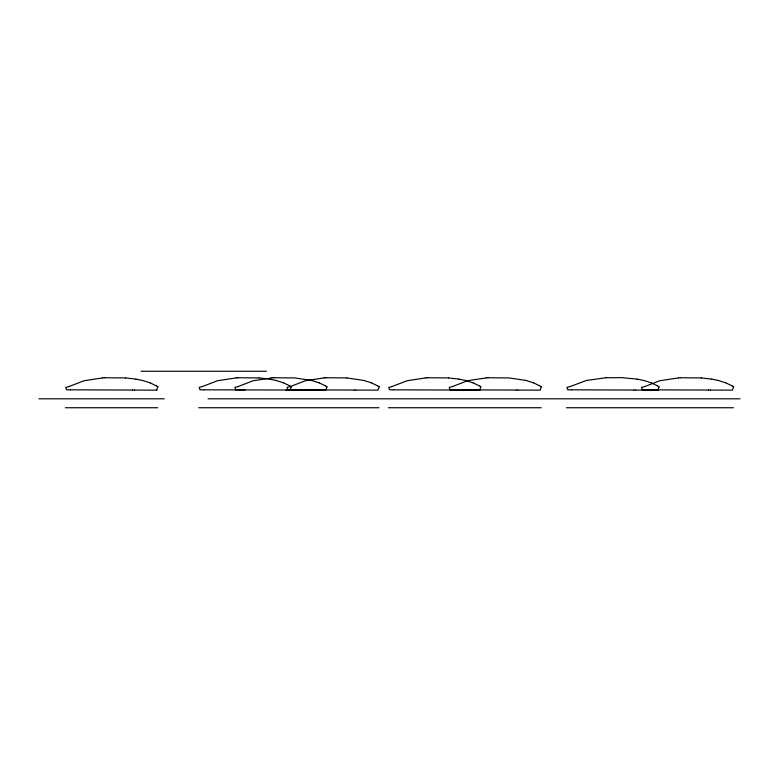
<?xml version="1.0" encoding="UTF-8"?>
<svg xmlns="http://www.w3.org/2000/svg" width="779" height="779" viewBox="0 0 779 779"><rect width="100%" height="100%" fill="white"/><g stroke="black" fill="none" stroke-linecap="round" stroke-linejoin="round"><path stroke-width="1.17" d="M65.757 387.241L66.546 389.812M199.171 387.241L199.969 389.812M234.868 387.241L235.657 389.812M287.071 387.241L287.87 389.812M388.76 387.241L389.558 389.812M449.22 387.241L450.019 389.812M566.946 387.241L567.745 389.812M641.497 387.241L642.286 389.812M156.706 390.143L157.699 387.134M479.718 390.143L480.711 387.134M657.904 390.143L658.898 387.134M541.171 387.134L540.178 390.143L518.103 390.065M326.81 387.134L325.817 390.143L303.742 390.065M379.022 387.134L378.029 390.143L355.954 390.065M291.122 387.134L290.129 390.143L285.922 390.133M733.438 387.134L732.445 390.143L710.37 390.065M68.932 386.559L84.122 380.727L102.721 377.893M202.355 386.559L217.545 380.727L236.144 377.893M238.043 386.559L253.243 380.727L271.842 377.893M290.255 386.559L305.446 380.727L324.045 377.893M391.944 386.559L407.135 380.727L425.733 377.893M452.404 386.559L467.595 380.727L486.193 377.893M570.131 386.559L586.46 380.444L605.819 377.766M644.671 386.559L659.862 380.727L678.47 377.893M68.737 386.627L66.663 387.231M202.16 386.627L199.882 387.251M237.848 386.627L235.57 387.251M290.061 386.627L287.782 387.251M391.749 386.627L389.471 387.251M452.209 386.627L449.931 387.251M569.936 386.627L567.657 387.251M644.476 386.627L642.198 387.251M102.828 377.883L104.62 377.766M236.251 377.883L238.043 377.766M271.939 377.883L273.741 377.766M324.152 377.883L325.943 377.766M425.84 377.883L427.632 377.766M486.3 377.883L488.092 377.766M678.567 377.883L680.369 377.766M104.756 377.757L125.507 377.922M238.179 377.757L258.93 377.922M273.867 377.757L294.628 377.922L311.464 380.395M326.08 377.757L346.83 377.922M427.768 377.757L448.519 377.922M488.229 377.757L508.979 377.922L525.815 380.395M605.955 377.757L621.36 377.62L637.066 379.12M680.495 377.757L701.256 377.922M141.087 371.262L266.447 371.262M38.95 398.799L164.311 398.799M208.061 398.799L740.05 398.799M65.319 407.738L157.718 407.738M198.742 407.738L379.042 407.738M388.332 407.738L541.191 407.738M566.518 407.738L733.458 407.738M708.325 390.055L646.21 389.831M708.471 390.055L710.214 390.065M643.026 389.821L646.083 389.831M571.533 389.831L568.485 389.821M571.659 389.831L633.775 390.055M633.921 390.055L635.674 390.065M635.83 390.065L658.498 390.152M450.759 389.821L453.806 389.831M453.933 389.831L516.049 390.055M516.195 390.055L517.947 390.065M390.298 389.821L393.346 389.831M393.473 389.831L455.588 390.055M455.734 390.055L457.487 390.065M457.643 390.065L479.776 390.152M288.61 389.821L291.658 389.831M291.784 389.831L353.9 390.055M354.046 390.055L355.799 390.065M236.407 389.821L239.455 389.831M239.581 389.831L245.073 389.851M200.709 389.821L203.757 389.831M203.884 389.831L301.697 390.055M301.843 390.055L303.586 390.065M67.286 389.821L70.344 389.831M70.47 389.831L132.586 390.055M132.732 390.055L134.475 390.065M134.631 390.065L156.764 390.152M701.334 377.932L711.616 379.12M448.597 377.932L458.88 379.12M346.908 377.932L363.666 380.395M259.008 377.932L269.291 379.12M125.594 377.932L135.867 379.12M711.694 379.13L718.082 380.395M637.144 379.13L643.542 380.395M458.958 379.13L465.355 380.395M269.368 379.13L275.766 380.395M135.945 379.13L142.343 380.395M718.257 380.434L725.765 382.83M643.707 380.434L651.225 382.83M525.981 380.434L533.498 382.83M465.521 380.434L473.038 382.83M363.832 380.434L371.349 382.83M311.629 380.434L319.147 382.83M275.932 380.434L283.449 382.83M142.518 380.434L150.026 382.83M725.892 382.878L731.754 385.712M651.351 382.878L657.213 385.712M533.625 382.878L539.487 385.712M473.165 382.878L479.027 385.712M371.476 382.878L377.338 385.712M319.273 382.878L325.125 385.712M283.575 382.878L289.437 385.712M150.152 382.878L156.014 385.712M731.9 385.79L733 386.374M657.359 385.79L658.459 386.374M539.633 385.79L540.733 386.374M479.173 385.79L480.273 386.374M377.484 385.79L378.584 386.374M325.271 385.79L326.372 386.374M289.584 385.79L290.684 386.374M156.16 385.79L157.261 386.374M733.136 386.452L733.818 386.822M658.596 386.452L659.268 386.822M540.869 386.452L541.541 386.822M480.409 386.452L481.081 386.822M378.721 386.452L379.392 386.822M326.508 386.452L327.19 386.822M290.82 386.452L291.492 386.822M157.397 386.452L158.069 386.822"/></g></svg>
